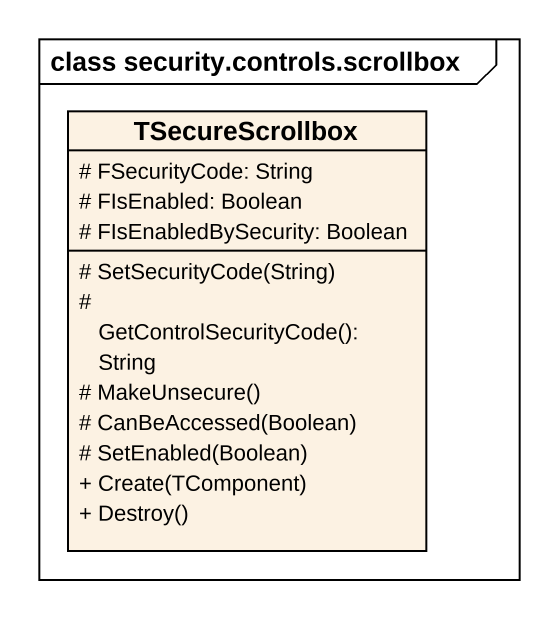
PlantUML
@startuml
mainframe class security.controls.scrollbox
hide circle
hide empty members
skinparam classAttributeIconSize 0
class TSecureScrollbox {
  # FSecurityCode: String
  # FIsEnabled: Boolean
  # FIsEnabledBySecurity: Boolean
  # SetSecurityCode(String)
  # GetControlSecurityCode(): String
  # MakeUnsecure()
  # CanBeAccessed(Boolean)
  # SetEnabled(Boolean)
  + Create(TComponent)
  + Destroy()
}
@enduml
